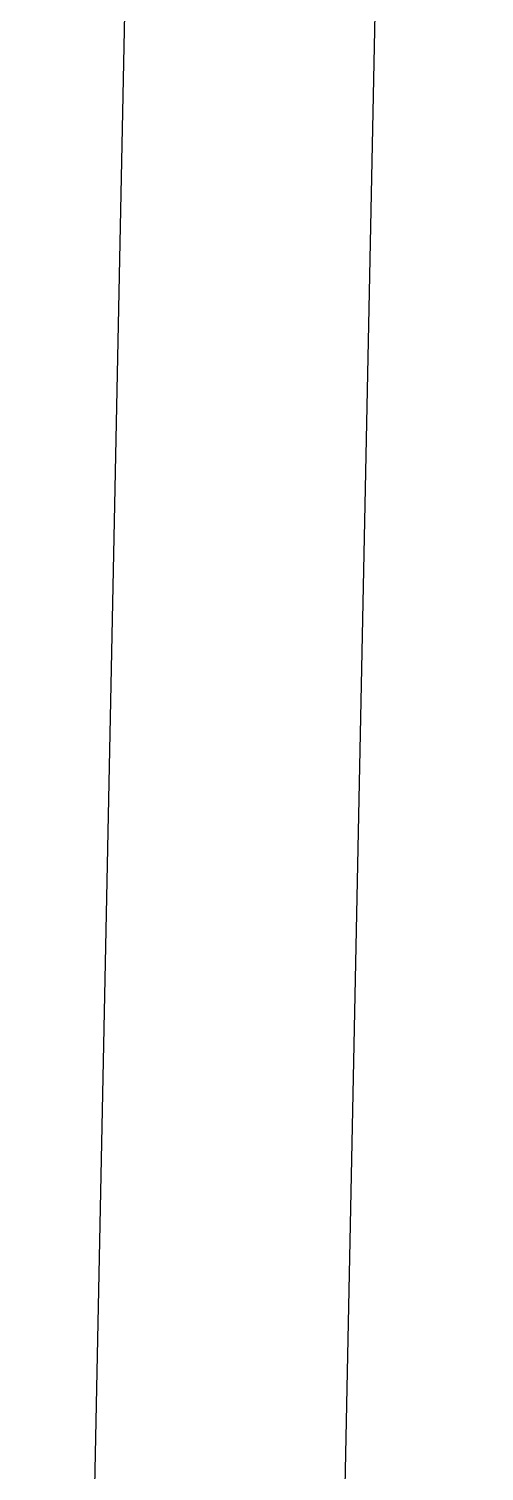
# Model space of a CAD drawing. Header units: inches. Extents: x -7543 to -822, y 102837 to 190349.
# Drawn here: x -837.4335 to -837.4153, y 102837.1532 to 102837.2109 of the extents above; entities that cross this region are included whole.
import ezdxf

# ---------------------------------------------------------------- set-up
doc = ezdxf.new("R2010")
doc.units = ezdxf.units.IN
doc.header["$MEASUREMENT"] = 0
doc.layers.get('0').update_dxf_attribs({"lineweight": 25})
doc.layers.add('ARSA', color=7, linetype='Continuous', lineweight=30)

msp = doc.modelspace()

# ---------------------------------------------------------------- linework, layer by layer
msp.add_line((-837.4334541891934, 102837.0240814308), (-837.4252659959544, 102837.4240029547))
at = {"layer": 'ARSA', "color": 40}
msp.add_line((-837.4234562845604, 102837.0238767287), (-837.4152639001483, 102837.4240029547), dxfattribs=at)

doc.saveas('drawing.dxf')
